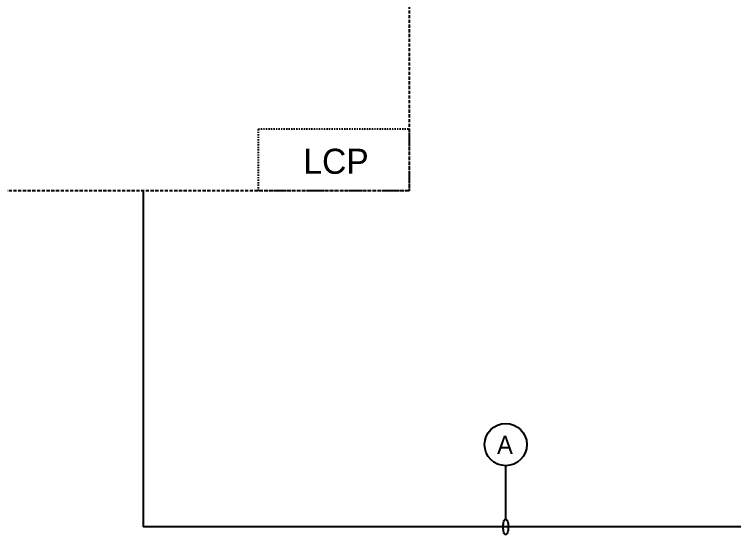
# Model space of a CAD drawing. Header units: millimetres. Extents: x 1282755 to 1285234, y -1758265 to -1757672.
# Drawn here: x 1284772.3 to 1284829.4, y -1758143.2 to -1758101.9 of the extents above; entities that cross this region are included whole.
import ezdxf
from ezdxf.enums import TextEntityAlignment as Align

# ---------------------------------------------------------------- set-up
doc = ezdxf.new("R2010")
doc.units = ezdxf.units.MM
doc.linetypes.add('DASHED2', pattern=[0.375, 0.25, -0.125])
doc.linetypes.add('HIDDEN', pattern=[0.375, 0.25, -0.125])
for name, color, linetype in [('D', 2, 'Continuous'), ('e-sym', 2, 'Continuous'), ('T', 7, 'Continuous')]:
    doc.layers.add(name, color=color, linetype=linetype)
doc.styles.add('CS', font='')
doc.styles.add('새굴림', font='NGULIM.TTF')
doc.styles.get('CS').set_extended_font_data('Gulim')

# ---------------------------------------------------------------- blocks, each defined once
blk = doc.blocks.new('A$C123E620C')
at = {"layer": 'e-sym', "linetype": 'DASHED2', "ltscale": 50}
blk.add_lwpolyline([(6003, 0), (0, 0), (0, 2479), (6003, 2479)], close=True, dxfattribs=at)
at = {"color": 7, "style": '새굴림'}
blk.add_text('LCP', height=1000, dxfattribs=at).set_placement((3095, 681), align=Align.CENTER)

msp = doc.modelspace()

# ---------------------------------------------------------------- linework, layer by layer
at = {"color": 1}
msp.add_line((1284782.549, -1758115.944), (1284782.549, -1758142.599), dxfattribs=at)
at = {"color": 2, "linetype": 'HIDDEN'}
msp.add_lwpolyline([(1284761.458, -1758044.618), (1284803.64, -1758044.618), (1284803.64, -1758115.944), (1284761.458, -1758115.944)], close=True, dxfattribs=at)
at = {"layer": 'D', "color": 1}
for p, q in [((1284811.306, -1758141.981), (1284811.306, -1758137.749)), ((1284833.351, -1758142.599), (1284782.549, -1758142.599))]:
    msp.add_line(p, q, dxfattribs=at)
msp.add_lwpolyline([(1284811.306, -1758143.217, -0.227121), (1284811.243, -1758143.186, -0.089188), (1284811.161, -1758143.036, -0.046156), (1284811.118, -1758142.852, -0.034304), (1284811.1, -1758142.599, -0.034304), (1284811.118, -1758142.346, -0.046156), (1284811.161, -1758142.162, -0.089188), (1284811.243, -1758142.012, -0.227121), (1284811.306, -1758141.981, -0.227121), (1284811.369, -1758142.012, -0.089188), (1284811.452, -1758142.162, -0.046156), (1284811.495, -1758142.346, -0.034304), (1284811.512, -1758142.599, -0.034304), (1284811.495, -1758142.852, -0.046156), (1284811.452, -1758143.036, -0.089188), (1284811.369, -1758143.186, -0.227121)], format="xyb", close=True, dxfattribs=at)
msp.add_circle((1284811.306, -1758136.072), 1.676, dxfattribs=at)

# ---------------------------------------------------------------- block references
at = {"color": 3, "xscale": 0.001990686569183335, "yscale": 0.001990686569183335, "zscale": 0.001990686569183335}
msp.add_blockref('A$C123E620C', (1284791.69, -1758115.944), dxfattribs=at)

# ---------------------------------------------------------------- texts
at = {"layer": 'T', "color": 7, "style": 'CS'}
msp.add_text('A', height=1.436, dxfattribs=at).set_placement((1284811.248, -1758136.096), align=Align.MIDDLE)

doc.saveas('drawing.dxf')
